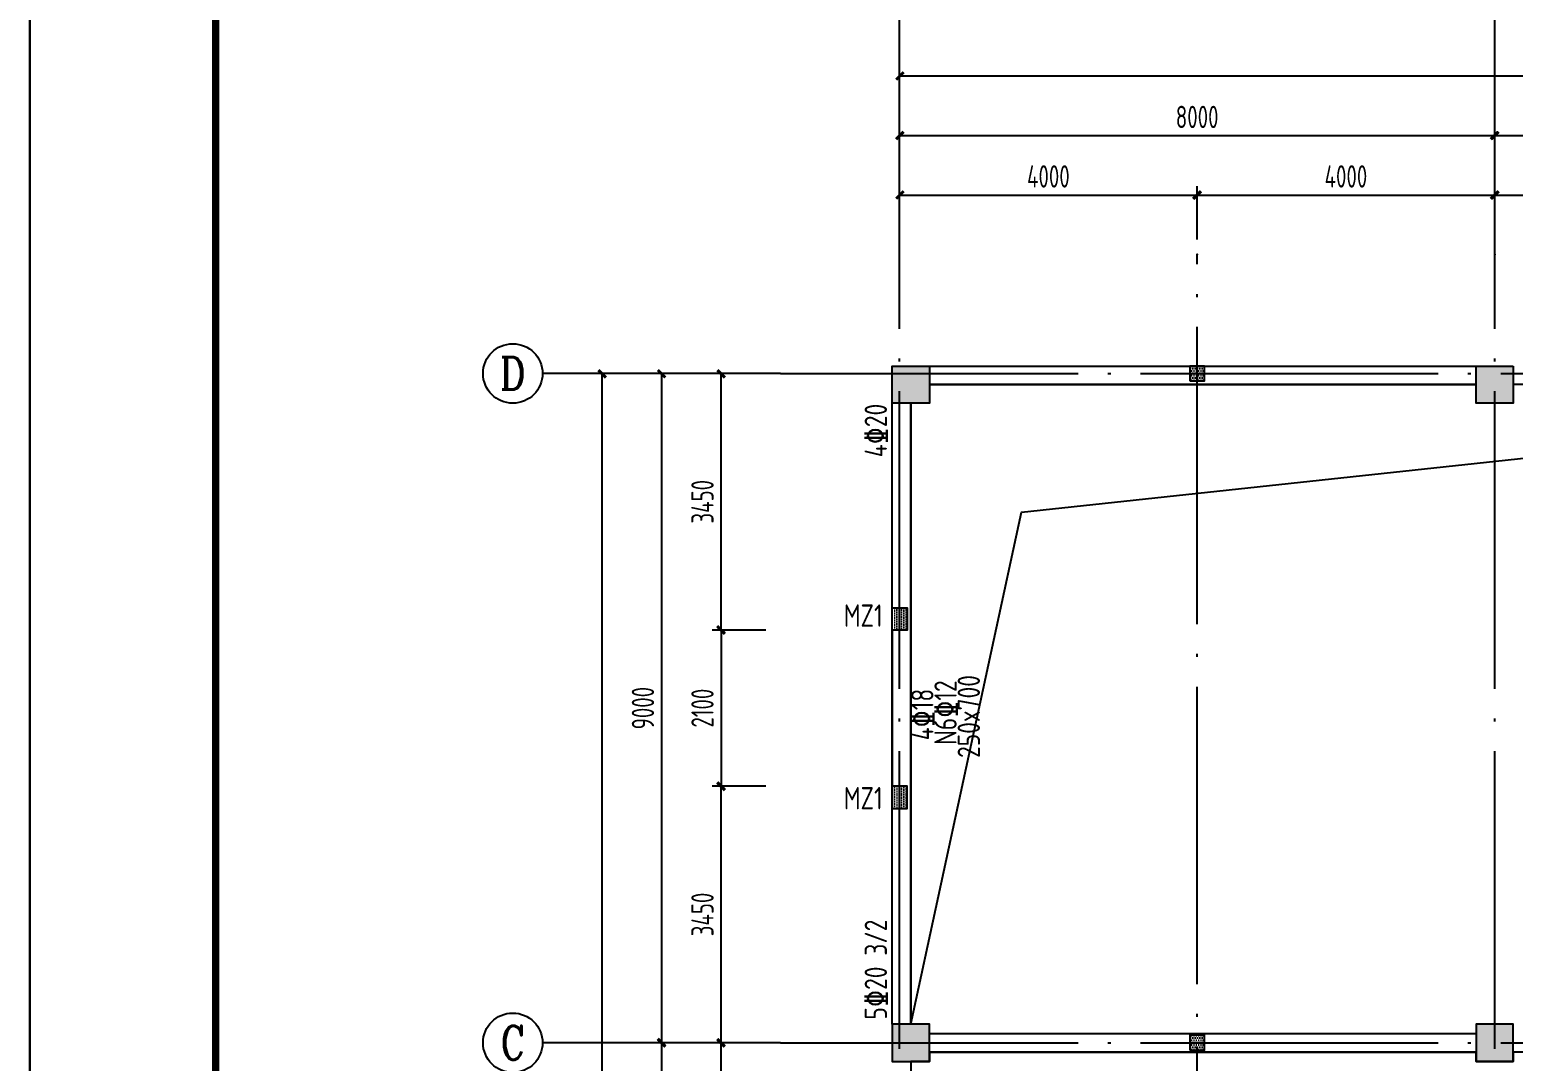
# Model space of a CAD drawing. Extents: x -25044 to 4269, y -48463 to -12228.
# Drawn here: x -12635.8 to -12436.3, y -24139.9 to -24001.2 of the extents above; entities that cross this region are included whole.
import ezdxf
from ezdxf.enums import TextEntityAlignment as Align

# ---------------------------------------------------------------- set-up
doc = ezdxf.new("R2010")
doc.units = 0
doc.header["$LTSCALE"] = 2000
doc.header["$MEASUREMENT"] = 0
doc.linetypes.add('DOTE', pattern=[2.42, 2, -0.2, 0.02, -0.2])
doc.layers.get('0').update_dxf_attribs({"linetype": 'CONTINUOUS'})
doc.layers.get('DEFPOINTS').update_dxf_attribs({"linetype": 'CONTINUOUS'})
for name, color, linetype in [('AXIS', 75, 'CONTINUOUS'), ('AXIS_TEXT', 7, 'CONTINUOUS'), ('dim', 7, 'CONTINUOUS'), ('DOTE', 1, 'DOTE'), ('WINDOW', 4, 'CONTINUOUS'), ('构造柱', 6, 'CONTINUOUS'), ('柱', 2, 'CONTINUOUS'), ('柱填充', 54, 'CONTINUOUS'), ('梁', 4, 'CONTINUOUS'), ('梁原位标注竖向', 7, 'CONTINUOUS'), ('洞口边线', 253, 'CONTINUOUS')]:
    doc.layers.add(name, color=color, linetype=linetype)
doc.styles.add('_TCH_AXIS', font='COMPLEX', dxfattribs={"bigfont": 'GBCBIG'})
doc.styles.add('COMPLEX', font='COMPLEX')
doc.styles.add('GBHZ', font='gbenor.shx', dxfattribs={"width": 0.8, "bigfont": 'gbcbig.shx'})
doc.dimstyles.new('Y100', dxfattribs={"dimscale": 0, "dimtxt": 3, "dimasz": 0.01, "dimexe": 1.2, "dimexo": 2, "dimgap": 1, "dimtad": 1, "dimdec": 0, "dimlfac": 100, "dimzin": 0, "dimdsep": 46, "dimtxsty": 'GBHZ', "dimblk": 'DX', "dimcen": 0.09, "dimdle": 1, "dimclrd": 7, "dimclre": 7, "dimclrt": 7, "dimadec": 0, "dimazin": 0, "dimtfac": 1, "dimtdec": 0, "dimtix": 1, "dimtmove": 2, "dimatfit": 3, "dimldrblk": 'DX', "dimfxl": 0, "dimtolj": 1, "dimtzin": 0, "dimarcsym": 0})
pattern_1 = [(270, (-36798.8561, -36476.827), (-0.3125, -0.15625), [0, -0.3125])]

# ---------------------------------------------------------------- blocks, each defined once
blk = doc.blocks.new('_AXISO')
blk.add_circle((0, 0), 0.5)
at = {"layer": 'AXIS_TEXT', "style": 'COMPLEX', "width": 1.041667}
blk.add_attdef('A', text='', height=0.56, dxfattribs=at).set_placement((-0.25, -0.28), (0.25, -0.28), align=Align.FIT)
blk = doc.blocks.new('DX')
at = {"color": 0, "linetype": 'ByBlock', "const_width": 40}
blk.add_lwpolyline([(-54, -51), (46, 49)], dxfattribs=at)
blk = doc.blocks.new('*D181')
at = {"layer": 'DEFPOINTS', "color": 0, "transparency": 16777216}
for p in [(-12438.81, -24015.4), (-12518.81, -24031.4), (-12438.81, -24031.4)]:
    blk.add_point(p, dxfattribs=at)
at = {"layer": 'dim', "color": 7, "lineweight": -2, "transparency": 16777216}
for p, q in [((-12518.81, -24029.4), (-12518.81, -24014.2)), ((-12438.81, -24029.4), (-12438.81, -24014.2)), ((-12518.8, -24015.4), (-12438.82, -24015.4))]:
    blk.add_line(p, q, dxfattribs=at)
at = {"layer": 'dim', "color": 7, "lineweight": -2, "transparency": 16777216, "xscale": 0.01, "yscale": 0.01, "zscale": 0.01, "rotation": 180}
blk.add_blockref('DX', (-12518.81, -24015.4), dxfattribs=at)
at = {"layer": 'dim', "color": 7, "lineweight": -2, "transparency": 16777216, "xscale": 0.01, "yscale": 0.01, "zscale": 0.01}
blk.add_blockref('DX', (-12438.81, -24015.4), dxfattribs=at)
at = {"layer": 'dim', "color": 7, "transparency": 16777216, "insert": (-12478.81, -24012.9), "char_height": 3, "attachment_point": 5, "style": 'GBHZ'}
blk.add_mtext('\\A1;8000', dxfattribs=at)
blk = doc.blocks.new('*D182')
at = {"layer": 'DEFPOINTS', "color": 0, "transparency": 16777216}
for p in [(-12338.81, -24015.4), (-12438.81, -24031.4), (-12338.81, -24031.4)]:
    blk.add_point(p, dxfattribs=at)
at = {"layer": 'dim', "color": 7, "lineweight": -2, "transparency": 16777216}
for p, q in [((-12438.81, -24029.4), (-12438.81, -24014.2)), ((-12338.81, -24029.4), (-12338.81, -24014.2)), ((-12438.8, -24015.4), (-12338.82, -24015.4))]:
    blk.add_line(p, q, dxfattribs=at)
at = {"layer": 'dim', "color": 7, "lineweight": -2, "transparency": 16777216, "xscale": 0.01, "yscale": 0.01, "zscale": 0.01, "rotation": 180}
blk.add_blockref('DX', (-12438.81, -24015.4), dxfattribs=at)
at = {"layer": 'dim', "color": 7, "lineweight": -2, "transparency": 16777216, "xscale": 0.01, "yscale": 0.01, "zscale": 0.01}
blk.add_blockref('DX', (-12338.81, -24015.4), dxfattribs=at)
at = {"layer": 'dim', "color": 7, "transparency": 16777216, "insert": (-12388.81, -24012.9), "char_height": 3, "attachment_point": 5, "style": 'GBHZ'}
blk.add_mtext('\\A1;10000', dxfattribs=at)
blk = doc.blocks.new('*D183')
at = {"layer": 'DEFPOINTS', "color": 0, "transparency": 16777216}
for p in [(-12518.81, -24007.4), (-12518.81, -24031.4), (-12338.81, -24031.4)]:
    blk.add_point(p, dxfattribs=at)
at = {"layer": 'dim', "color": 7, "lineweight": -2, "transparency": 16777216}
for p, q in [((-12518.81, -24029.4), (-12518.81, -24006.2)), ((-12338.81, -24029.4), (-12338.81, -24006.2)), ((-12338.82, -24007.4), (-12518.8, -24007.4))]:
    blk.add_line(p, q, dxfattribs=at)
at = {"layer": 'dim', "color": 7, "lineweight": -2, "transparency": 16777216, "xscale": 0.01, "yscale": 0.01, "zscale": 0.01, "rotation": 180}
blk.add_blockref('DX', (-12518.81, -24007.4), dxfattribs=at)
at = {"layer": 'dim', "color": 7, "lineweight": -2, "transparency": 16777216, "xscale": 0.01, "yscale": 0.01, "zscale": 0.01}
blk.add_blockref('DX', (-12338.81, -24007.4), dxfattribs=at)
at = {"layer": 'dim', "color": 7, "transparency": 16777216, "insert": (-12428.81, -24004.9), "char_height": 3, "attachment_point": 5, "style": 'GBHZ'}
blk.add_mtext('\\A1;18000', dxfattribs=at)
blk = doc.blocks.new('*D184')
at = {"layer": 'DEFPOINTS', "color": 0, "transparency": 16777216}
for p in [(-12534.81, -24047.4), (-12550.81, -24137.4), (-12534.81, -24137.4)]:
    blk.add_point(p, dxfattribs=at)
at = {"layer": 'dim', "color": 7, "lineweight": -2, "transparency": 16777216}
for p, q in [((-12536.81, -24047.4), (-12552.01, -24047.4)), ((-12550.81, -24047.41), (-12550.81, -24137.39)), ((-12536.81, -24137.4), (-12552.01, -24137.4))]:
    blk.add_line(p, q, dxfattribs=at)
at = {"layer": 'dim', "color": 7, "lineweight": -2, "transparency": 16777216, "xscale": 0.01, "yscale": 0.01, "zscale": 0.01}
for p, rotation in [((-12550.81, -24047.4), 90), ((-12550.81, -24137.4), 270)]:
    blk.add_blockref('DX', p, dxfattribs=dict(at, rotation=rotation))
at = {"layer": 'dim', "color": 7, "transparency": 16777216, "insert": (-12553.31, -24092.4), "char_height": 3, "attachment_point": 5, "rotation": 90, "style": 'GBHZ'}
blk.add_mtext('\\A1;9000', dxfattribs=at)
blk = doc.blocks.new('*D185')
at = {"layer": 'DEFPOINTS', "color": 0, "transparency": 16777216}
for p in [(-12534.81, -24137.4), (-12550.81, -24217.4), (-12534.81, -24217.4)]:
    blk.add_point(p, dxfattribs=at)
at = {"layer": 'dim', "color": 7, "lineweight": -2, "transparency": 16777216}
for p, q in [((-12536.81, -24137.4), (-12552.01, -24137.4)), ((-12550.81, -24137.41), (-12550.81, -24217.39)), ((-12536.81, -24217.4), (-12552.01, -24217.4))]:
    blk.add_line(p, q, dxfattribs=at)
at = {"layer": 'dim', "color": 7, "lineweight": -2, "transparency": 16777216, "xscale": 0.01, "yscale": 0.01, "zscale": 0.01}
for p, rotation in [((-12550.81, -24137.4), 90), ((-12550.81, -24217.4), 270)]:
    blk.add_blockref('DX', p, dxfattribs=dict(at, rotation=rotation))
at = {"layer": 'dim', "color": 7, "transparency": 16777216, "insert": (-12553.31, -24177.4), "char_height": 3, "attachment_point": 5, "rotation": 90, "style": 'GBHZ'}
blk.add_mtext('\\A1;8000', dxfattribs=at)
blk = doc.blocks.new('*D187')
at = {"layer": 'DEFPOINTS', "color": 0, "transparency": 16777216}
for p in [(-12558.81, -24047.4), (-12534.81, -24047.4), (-12534.81, -24267.4)]:
    blk.add_point(p, dxfattribs=at)
at = {"layer": 'dim', "color": 7, "lineweight": -2, "transparency": 16777216}
for p, q in [((-12536.81, -24047.4), (-12560.01, -24047.4)), ((-12558.81, -24267.39), (-12558.81, -24047.41)), ((-12536.81, -24267.4), (-12560.01, -24267.4))]:
    blk.add_line(p, q, dxfattribs=at)
at = {"layer": 'dim', "color": 7, "lineweight": -2, "transparency": 16777216, "xscale": 0.01, "yscale": 0.01, "zscale": 0.01}
for p, rotation in [((-12558.81, -24047.4), 90), ((-12558.81, -24267.4), 270)]:
    blk.add_blockref('DX', p, dxfattribs=dict(at, rotation=rotation))
at = {"layer": 'dim', "color": 7, "transparency": 16777216, "insert": (-12561.31, -24157.4), "char_height": 3, "attachment_point": 5, "rotation": 90, "style": 'GBHZ'}
blk.add_mtext('\\A1;22000', dxfattribs=at)
blk = doc.blocks.new('*D246')
at = {"layer": 'DEFPOINTS', "color": 0, "ltscale": 0.0005, "transparency": 16777216}
for p in [(-12478.81, -24023.4), (-12518.81, -24031.4), (-12478.81, -24031.4)]:
    blk.add_point(p, dxfattribs=at)
at = {"layer": 'dim', "color": 7, "lineweight": -2, "ltscale": 0.0005, "transparency": 16777216}
for p, q in [((-12518.81, -24029.4), (-12518.81, -24022.2)), ((-12478.81, -24029.4), (-12478.81, -24022.2)), ((-12518.8, -24023.4), (-12478.82, -24023.4))]:
    blk.add_line(p, q, dxfattribs=at)
at = {"layer": 'dim', "color": 7, "lineweight": -2, "ltscale": 0.0005, "transparency": 16777216, "xscale": 0.01, "yscale": 0.01, "zscale": 0.01, "rotation": 180}
blk.add_blockref('DX', (-12518.81, -24023.4), dxfattribs=at)
at = {"layer": 'dim', "color": 7, "lineweight": -2, "ltscale": 0.0005, "transparency": 16777216, "xscale": 0.01, "yscale": 0.01, "zscale": 0.01}
blk.add_blockref('DX', (-12478.81, -24023.4), dxfattribs=at)
at = {"layer": 'dim', "color": 7, "ltscale": 0.0005, "transparency": 16777216, "insert": (-12498.81, -24020.9), "char_height": 3, "attachment_point": 5, "style": 'GBHZ'}
blk.add_mtext('\\A1;4000', dxfattribs=at)
blk = doc.blocks.new('*D247')
at = {"layer": 'dim', "color": 7, "lineweight": -2, "ltscale": 0.0005, "transparency": 16777216}
for p, q in [((-12478.81, -24029.4), (-12478.81, -24022.2)), ((-12438.81, -24029.4), (-12438.81, -24022.2)), ((-12478.8, -24023.4), (-12438.82, -24023.4))]:
    blk.add_line(p, q, dxfattribs=at)
at = {"layer": 'dim', "color": 0, "ltscale": 0.0005, "transparency": 16777216}
for p in [(-12438.81, -24023.4), (-12478.81, -24031.4), (-12438.81, -24031.4)]:
    blk.add_point(p, dxfattribs=at)
at = {"layer": 'dim', "color": 7, "lineweight": -2, "ltscale": 0.0005, "transparency": 16777216, "xscale": 0.01, "yscale": 0.01, "zscale": 0.01, "rotation": 180}
blk.add_blockref('DX', (-12478.81, -24023.4), dxfattribs=at)
at = {"layer": 'dim', "color": 7, "lineweight": -2, "ltscale": 0.0005, "transparency": 16777216, "xscale": 0.01, "yscale": 0.01, "zscale": 0.01}
blk.add_blockref('DX', (-12438.81, -24023.4), dxfattribs=at)
at = {"layer": 'dim', "color": 7, "ltscale": 0.0005, "transparency": 16777216, "insert": (-12458.81, -24020.9), "char_height": 3, "attachment_point": 5, "style": 'GBHZ'}
blk.add_mtext('\\A1;4000', dxfattribs=at)
blk = doc.blocks.new('*D256')
at = {"layer": 'DEFPOINTS', "color": 0, "ltscale": 0.0005, "transparency": 16777216}
for p in [(-12388.81, -24023.4), (-12438.81, -24031.4), (-12388.81, -24031.4)]:
    blk.add_point(p, dxfattribs=at)
at = {"layer": 'dim', "color": 7, "lineweight": -2, "ltscale": 0.0005, "transparency": 16777216}
for p, q in [((-12438.81, -24029.4), (-12438.81, -24022.2)), ((-12388.81, -24029.4), (-12388.81, -24022.2)), ((-12438.8, -24023.4), (-12388.82, -24023.4))]:
    blk.add_line(p, q, dxfattribs=at)
at = {"layer": 'dim', "color": 7, "lineweight": -2, "ltscale": 0.0005, "transparency": 16777216, "xscale": 0.01, "yscale": 0.01, "zscale": 0.01, "rotation": 180}
blk.add_blockref('DX', (-12438.81, -24023.4), dxfattribs=at)
at = {"layer": 'dim', "color": 7, "lineweight": -2, "ltscale": 0.0005, "transparency": 16777216, "xscale": 0.01, "yscale": 0.01, "zscale": 0.01}
blk.add_blockref('DX', (-12388.81, -24023.4), dxfattribs=at)
at = {"layer": 'dim', "color": 7, "ltscale": 0.0005, "transparency": 16777216, "insert": (-12413.81, -24020.9), "char_height": 3, "attachment_point": 5, "style": 'GBHZ'}
blk.add_mtext('\\A1;5000', dxfattribs=at)
blk = doc.blocks.new('*D303')
at = {"layer": 'DEFPOINTS', "color": 0, "ltscale": 0.0005, "transparency": 16777216}
for p in [(-12542.81, -24137.4), (-12534.81, -24137.4), (-12534.81, -24166.9)]:
    blk.add_point(p, dxfattribs=at)
at = {"layer": 'dim', "color": 7, "lineweight": -2, "ltscale": 0.0005, "transparency": 16777216}
for p, q in [((-12536.81, -24137.4), (-12544.01, -24137.4)), ((-12542.81, -24166.89), (-12542.81, -24137.41)), ((-12536.81, -24166.9), (-12544.01, -24166.9))]:
    blk.add_line(p, q, dxfattribs=at)
at = {"layer": 'dim', "color": 7, "lineweight": -2, "ltscale": 0.0005, "transparency": 16777216, "xscale": 0.01, "yscale": 0.01, "zscale": 0.01}
for p, rotation in [((-12542.81, -24137.4), 90), ((-12542.81, -24166.9), 270)]:
    blk.add_blockref('DX', p, dxfattribs=dict(at, rotation=rotation))
at = {"layer": 'dim', "color": 7, "ltscale": 0.0005, "transparency": 16777216, "insert": (-12545.31, -24152.15), "char_height": 3, "attachment_point": 5, "rotation": 90, "style": 'GBHZ'}
blk.add_mtext('\\A1;2950', dxfattribs=at)
blk = doc.blocks.new('*D304')
at = {"layer": 'DEFPOINTS', "color": 0, "ltscale": 0.0005, "transparency": 16777216}
for p in [(-12534.81, -24081.9), (-12542.81, -24102.9), (-12534.81, -24102.9)]:
    blk.add_point(p, dxfattribs=at)
at = {"layer": 'dim', "color": 7, "lineweight": -2, "ltscale": 0.0005, "transparency": 16777216}
for p, q in [((-12536.81, -24081.9), (-12544.01, -24081.9)), ((-12542.81, -24081.91), (-12542.81, -24102.89)), ((-12536.81, -24102.9), (-12544.01, -24102.9))]:
    blk.add_line(p, q, dxfattribs=at)
at = {"layer": 'dim', "color": 7, "lineweight": -2, "ltscale": 0.0005, "transparency": 16777216, "xscale": 0.01, "yscale": 0.01, "zscale": 0.01}
for p, rotation in [((-12542.81, -24081.9), 90), ((-12542.81, -24102.9), 270)]:
    blk.add_blockref('DX', p, dxfattribs=dict(at, rotation=rotation))
at = {"layer": 'dim', "color": 7, "ltscale": 0.0005, "transparency": 16777216, "insert": (-12545.31, -24092.4), "char_height": 3, "attachment_point": 5, "rotation": 90, "style": 'GBHZ'}
blk.add_mtext('\\A1;2100', dxfattribs=at)
blk = doc.blocks.new('*D305')
at = {"layer": 'DEFPOINTS', "color": 0, "ltscale": 0.0005, "transparency": 16777216}
for p in [(-12542.81, -24102.9), (-12534.81, -24102.9), (-12534.81, -24137.4)]:
    blk.add_point(p, dxfattribs=at)
at = {"layer": 'dim', "color": 7, "lineweight": -2, "ltscale": 0.0005, "transparency": 16777216}
for p, q in [((-12536.81, -24102.9), (-12544.01, -24102.9)), ((-12542.81, -24137.39), (-12542.81, -24102.91)), ((-12536.81, -24137.4), (-12544.01, -24137.4))]:
    blk.add_line(p, q, dxfattribs=at)
at = {"layer": 'dim', "color": 7, "lineweight": -2, "ltscale": 0.0005, "transparency": 16777216, "xscale": 0.01, "yscale": 0.01, "zscale": 0.01}
for p, rotation in [((-12542.81, -24102.9), 90), ((-12542.81, -24137.4), 270)]:
    blk.add_blockref('DX', p, dxfattribs=dict(at, rotation=rotation))
at = {"layer": 'dim', "color": 7, "ltscale": 0.0005, "transparency": 16777216, "insert": (-12545.31, -24120.15), "char_height": 3, "attachment_point": 5, "rotation": 90, "style": 'GBHZ'}
blk.add_mtext('\\A1;3450', dxfattribs=at)
blk = doc.blocks.new('*D306')
at = {"layer": 'DEFPOINTS', "color": 0, "ltscale": 0.0005, "transparency": 16777216}
for p in [(-12542.81, -24047.4), (-12534.81, -24047.4), (-12534.81, -24081.9)]:
    blk.add_point(p, dxfattribs=at)
at = {"layer": 'dim', "color": 7, "lineweight": -2, "ltscale": 0.0005, "transparency": 16777216}
for p, q in [((-12536.81, -24047.4), (-12544.01, -24047.4)), ((-12542.81, -24081.89), (-12542.81, -24047.41)), ((-12536.81, -24081.9), (-12544.01, -24081.9))]:
    blk.add_line(p, q, dxfattribs=at)
at = {"layer": 'dim', "color": 7, "lineweight": -2, "ltscale": 0.0005, "transparency": 16777216, "xscale": 0.01, "yscale": 0.01, "zscale": 0.01}
for p, rotation in [((-12542.81, -24047.4), 90), ((-12542.81, -24081.9), 270)]:
    blk.add_blockref('DX', p, dxfattribs=dict(at, rotation=rotation))
at = {"layer": 'dim', "color": 7, "ltscale": 0.0005, "transparency": 16777216, "insert": (-12545.31, -24064.65), "char_height": 3, "attachment_point": 5, "rotation": 90, "style": 'GBHZ'}
blk.add_mtext('\\A1;3450', dxfattribs=at)

msp = doc.modelspace()

# ---------------------------------------------------------------- hatches: boundary and pattern name
at = {"layer": '构造柱', "linetype": 'ByBlock'}
h = msp.add_hatch(dxfattribs=at)
h.set_pattern_fill('DOTS', color=256, scale=5, style=0)
h.set_pattern_definition([(0, (-2018.77014, -8821.10753), (0.15625, 0.3125), [0, -0.3125])])
h.paths.add_polyline_path([(-12477.807, -24046.398), (-12479.807, -24046.398), (-12479.807, -24048.398), (-12477.807, -24048.398)])
h = msp.add_hatch(dxfattribs=at)
h.set_pattern_fill('DOTS', color=256, scale=5, angle=90, style=0)
h.set_pattern_definition(pattern_1)
h.paths.add_polyline_path([(-12519.807, -24078.898), (-12519.807, -24081.898), (-12517.807, -24081.898), (-12517.807, -24078.898)])
h = msp.add_hatch(dxfattribs=at)
h.set_pattern_fill('DOTS', color=256, scale=5, angle=90, style=0)
h.set_pattern_definition(pattern_1)
h.paths.add_polyline_path([(-12519.807, -24105.898), (-12519.807, -24102.898), (-12517.807, -24102.898), (-12517.807, -24105.898)])
h = msp.add_hatch(dxfattribs=at)
h.set_pattern_fill('DOTS', color=256, scale=5, style=0)
h.set_pattern_definition([(0, (-2018.77014, -8911.10753), (0.15625, 0.3125), [0, -0.3125])])
h.paths.add_polyline_path([(-12477.807, -24136.398), (-12479.807, -24136.398), (-12479.807, -24138.398), (-12477.807, -24138.398)])
at = {"layer": '柱填充', "ltscale": 0.0005}
for points in [[(-12514.807, -24046.398), (-12514.807, -24051.398), (-12519.807, -24051.398), (-12519.807, -24046.398)], [(-12436.307, -24046.398), (-12436.307, -24051.398), (-12441.307, -24051.398), (-12441.307, -24046.398)], [(-12514.807, -24139.898), (-12514.807, -24134.898), (-12519.807, -24134.898), (-12519.807, -24139.898)], [(-12436.307, -24139.898), (-12436.307, -24134.898), (-12441.307, -24134.898), (-12441.307, -24139.898)]]:
    msp.add_hatch(color=256, dxfattribs=at).paths.add_polyline_path(points)

# ---------------------------------------------------------------- linework, layer by layer
for p, q in [((-12635.75, -24537.563), (-12635.75, -23943.563)), ((-12635.75, -23943.563), (-12635.75, -24537.563))]:
    msp.add_line(p, q)
at = {"color": 0, "const_width": 1}
msp.add_lwpolyline([(-11594.5, -24527.563), (-12610.75, -24527.563), (-12610.75, -23953.563), (-11594.5, -23953.563)], close=True, dxfattribs=at)
at = {"layer": 'AXIS', "color": 0}
for p, q in [((-12518.807, -24031.398), (-12518.807, -23999.398)), ((-12438.807, -24031.398), (-12438.807, -23999.398)), ((-12534.807, -24047.398), (-12566.807, -24047.398)), ((-12534.807, -24137.398), (-12566.807, -24137.398))]:
    msp.add_line(p, q, dxfattribs=at)
at = {"layer": 'DOTE', "linetype": 'DOTE', "ltscale": 0.01}
for p, q in [((-12518.807, -24283.398), (-12518.807, -24031.398)), ((-12478.807, -24226.318), (-12478.807, -24031.398)), ((-12438.807, -24283.398), (-12438.807, -24031.398)), ((-12534.807, -24047.398), (-12322.807, -24047.398)), ((-12534.807, -24137.398), (-12322.807, -24137.398))]:
    msp.add_line(p, q, dxfattribs=at)
at = {"layer": 'WINDOW', "color": 0}
msp.add_line((-12519.807, -24081.898), (-12519.807, -24102.898), dxfattribs=at)
at = {"layer": '构造柱'}
for points in [[(-12479.807, -24048.398), (-12477.807, -24048.398), (-12477.807, -24046.398), (-12479.807, -24046.398)], [(-12479.807, -24138.398), (-12477.807, -24138.398), (-12477.807, -24136.398), (-12479.807, -24136.398)]]:
    msp.add_lwpolyline(points, close=True, dxfattribs=at)
at = {"layer": '构造柱', "linetype": 'ByBlock'}
for points in [[(-12519.807, -24081.898), (-12519.807, -24078.898), (-12517.807, -24078.898), (-12517.807, -24081.898)], [(-12519.807, -24102.898), (-12519.807, -24105.898), (-12517.807, -24105.898), (-12517.807, -24102.898)]]:
    msp.add_lwpolyline(points, close=True, dxfattribs=at)
at = {"layer": '柱'}
for points in [[(-12514.807, -24046.398), (-12514.807, -24051.398), (-12519.807, -24051.398), (-12519.807, -24046.398), (-12514.807, -24046.398)], [(-12436.307, -24046.398), (-12436.307, -24051.398), (-12441.307, -24051.398), (-12441.307, -24046.398), (-12436.307, -24046.398)], [(-12514.807, -24139.898), (-12514.807, -24134.898), (-12519.807, -24134.898), (-12519.807, -24139.898), (-12514.807, -24139.898)], [(-12436.307, -24139.898), (-12436.307, -24134.898), (-12441.307, -24134.898), (-12441.307, -24139.898), (-12436.307, -24139.898)]]:
    msp.add_lwpolyline(points, dxfattribs=at)
at = {"layer": '梁'}
for p, q in [((-12514.807, -24046.398), (-12441.307, -24046.398)), ((-12514.807, -24048.898), (-12441.307, -24048.898)), ((-12519.807, -24134.898), (-12519.807, -24051.398)), ((-12517.307, -24134.898), (-12517.307, -24051.398)), ((-12514.807, -24136.148), (-12441.307, -24136.148)), ((-12514.807, -24138.648), (-12441.307, -24138.648))]:
    msp.add_line(p, q, dxfattribs=at)
at = {"layer": '洞口边线'}
for points in [[(-12342.807, -24048.898), (-12436.307, -24048.898), (-12436.307, -24051.398), (-12441.307, -24051.398), (-12441.307, -24048.898), (-12514.807, -24048.898), (-12514.807, -24051.398), (-12517.307, -24051.398), (-12517.307, -24134.898), (-12502.441, -24066.052), (-12342.807, -24048.898)], [(-12340.307, -24139.898), (-12342.807, -24139.898), (-12342.807, -24138.648), (-12436.307, -24138.648), (-12436.307, -24139.898), (-12441.307, -24139.898), (-12441.307, -24138.648), (-12514.807, -24138.648), (-12514.807, -24139.898), (-12517.307, -24139.898), (-12517.307, -24214.898), (-12504.049, -24153.156), (-12340.307, -24139.898)]]:
    msp.add_lwpolyline(points, close=True, dxfattribs=at)

# ---------------------------------------------------------------- block references
at = {"layer": 'AXIS', "color": 0}
ref = msp.add_blockref('_AXISO', (-12570.807, -24047.398), dxfattribs=dict(at, xscale=8, yscale=8, zscale=8))
ref.add_attrib('A', 'D', dxfattribs={"layer": 'AXIS_TEXT', "color": 0, "height": 4.353, "style": '_TCH_AXIS'}).set_placement((-12572.569, -24049.574), (-12569.045, -24049.574), align=Align.FIT)
ref = msp.add_blockref('_AXISO', (-12570.807, -24137.398), dxfattribs=dict(at, xscale=8, yscale=8, zscale=8))
ref.add_attrib('A', 'C', dxfattribs={"layer": 'AXIS_TEXT', "color": 0, "height": 4.557, "style": '_TCH_AXIS'}).set_placement((-12572.435, -24139.676), (-12569.18, -24139.676), align=Align.FIT)

# ---------------------------------------------------------------- texts
at = {"layer": '构造柱', "linetype": 'ByBlock', "style": 'GBHZ', "width": 0.9}
for rotation, p in [(0.00001, (-12526.303, -24081.452)), (359.99999, (-12526.303, -24106.01))]:
    msp.add_text('MZ1', height=3, rotation=rotation, dxfattribs=at).set_placement(p)
at = {"layer": '梁原位标注竖向', "color": 1, "style": 'GBHZ', "width": 0.9}
for s, p in [('4%%13220', (-12520.507, -24058.66)), ('4%%13218', (-12514.257, -24096.721)), ('5%%13220 3/2', (-12520.507, -24134.285))]:
    msp.add_text(s, height=3, rotation=90, dxfattribs=at).set_placement(p)
at = {"layer": '梁原位标注竖向', "style": 'GBHZ', "width": 0.9}
for s, p in [('250x700', (-12508.007, -24099.098)), ('N6%%13212', (-12511.132, -24097.348))]:
    msp.add_text(s, height=3, rotation=90, dxfattribs=at).set_placement(p)

# ---------------------------------------------------------------- dimensions: what is measured, and where the dimension line sits
at = {"layer": 'dim'}
for base, p1, p2, picture, middle in [((-12518.807, -24007.398), (-12338.807, -24031.398), (-12518.807, -24031.398), '*D183', (-12428.807, -24004.898)), ((-12438.807, -24015.398), (-12518.807, -24031.398), (-12438.807, -24031.398), '*D181', (-12478.807, -24012.898)), ((-12338.807, -24015.398), (-12438.807, -24031.398), (-12338.807, -24031.398), '*D182', (-12388.807, -24012.898))]:
    dim = msp.add_linear_dim(base=base, p1=p1, p2=p2, dimstyle='Y100', override={"dimscale": 1, "dimfxl": 150}, dxfattribs=at)
    dim.commit()
    dim.dimension.update_dxf_attribs({"geometry": picture, "text_midpoint": middle})
at = {"layer": 'dim', "ltscale": 0.0005}
for base, p1, p2, picture, middle in [((-12478.807, -24023.398), (-12518.807, -24031.398), (-12478.807, -24031.398), '*D246', (-12498.807, -24020.898)), ((-12438.807, -24023.398), (-12478.807, -24031.398), (-12438.807, -24031.398), '*D247', (-12458.807, -24020.898)), ((-12388.807, -24023.398), (-12438.807, -24031.398), (-12388.807, -24031.398), '*D256', (-12413.807, -24020.898))]:
    dim = msp.add_linear_dim(base=base, p1=p1, p2=p2, dimstyle='Y100', override={"dimscale": 1}, dxfattribs=at)
    dim.commit()
    dim.dimension.update_dxf_attribs({"geometry": picture, "text_midpoint": middle})
at = {"layer": 'dim'}
for base, p1, p2, picture, middle in [((-12558.807, -24047.398), (-12534.807, -24267.398), (-12534.807, -24047.398), '*D187', (-12561.307, -24157.398)), ((-12550.807, -24137.398), (-12534.807, -24047.398), (-12534.807, -24137.398), '*D184', (-12553.307, -24092.398)), ((-12550.807, -24217.398), (-12534.807, -24137.398), (-12534.807, -24217.398), '*D185', (-12553.307, -24177.398))]:
    dim = msp.add_linear_dim(base=base, p1=p1, p2=p2, angle=90, dimstyle='Y100', override={"dimscale": 1, "dimfxl": 150}, dxfattribs=at)
    dim.commit()
    dim.dimension.update_dxf_attribs({"geometry": picture, "text_midpoint": middle})
at = {"layer": 'dim', "ltscale": 0.0005}
for base, p1, p2, angle, picture, middle in [((-12542.807, -24047.398), (-12534.807, -24081.898), (-12534.807, -24047.398), 270, '*D306', (-12545.307, -24064.648)), ((-12542.807, -24102.898), (-12534.807, -24081.898), (-12534.807, -24102.898), 90, '*D304', (-12545.307, -24092.398)), ((-12542.807, -24102.898), (-12534.807, -24137.398), (-12534.807, -24102.898), 270, '*D305', (-12545.307, -24120.148)), ((-12542.807, -24137.398), (-12534.807, -24166.898), (-12534.807, -24137.398), 270, '*D303', (-12545.307, -24152.148))]:
    dim = msp.add_linear_dim(base=base, p1=p1, p2=p2, angle=angle, dimstyle='Y100', override={"dimscale": 1}, dxfattribs=at)
    dim.commit()
    dim.dimension.update_dxf_attribs({"geometry": picture, "text_midpoint": middle})

doc.saveas('drawing.dxf')
